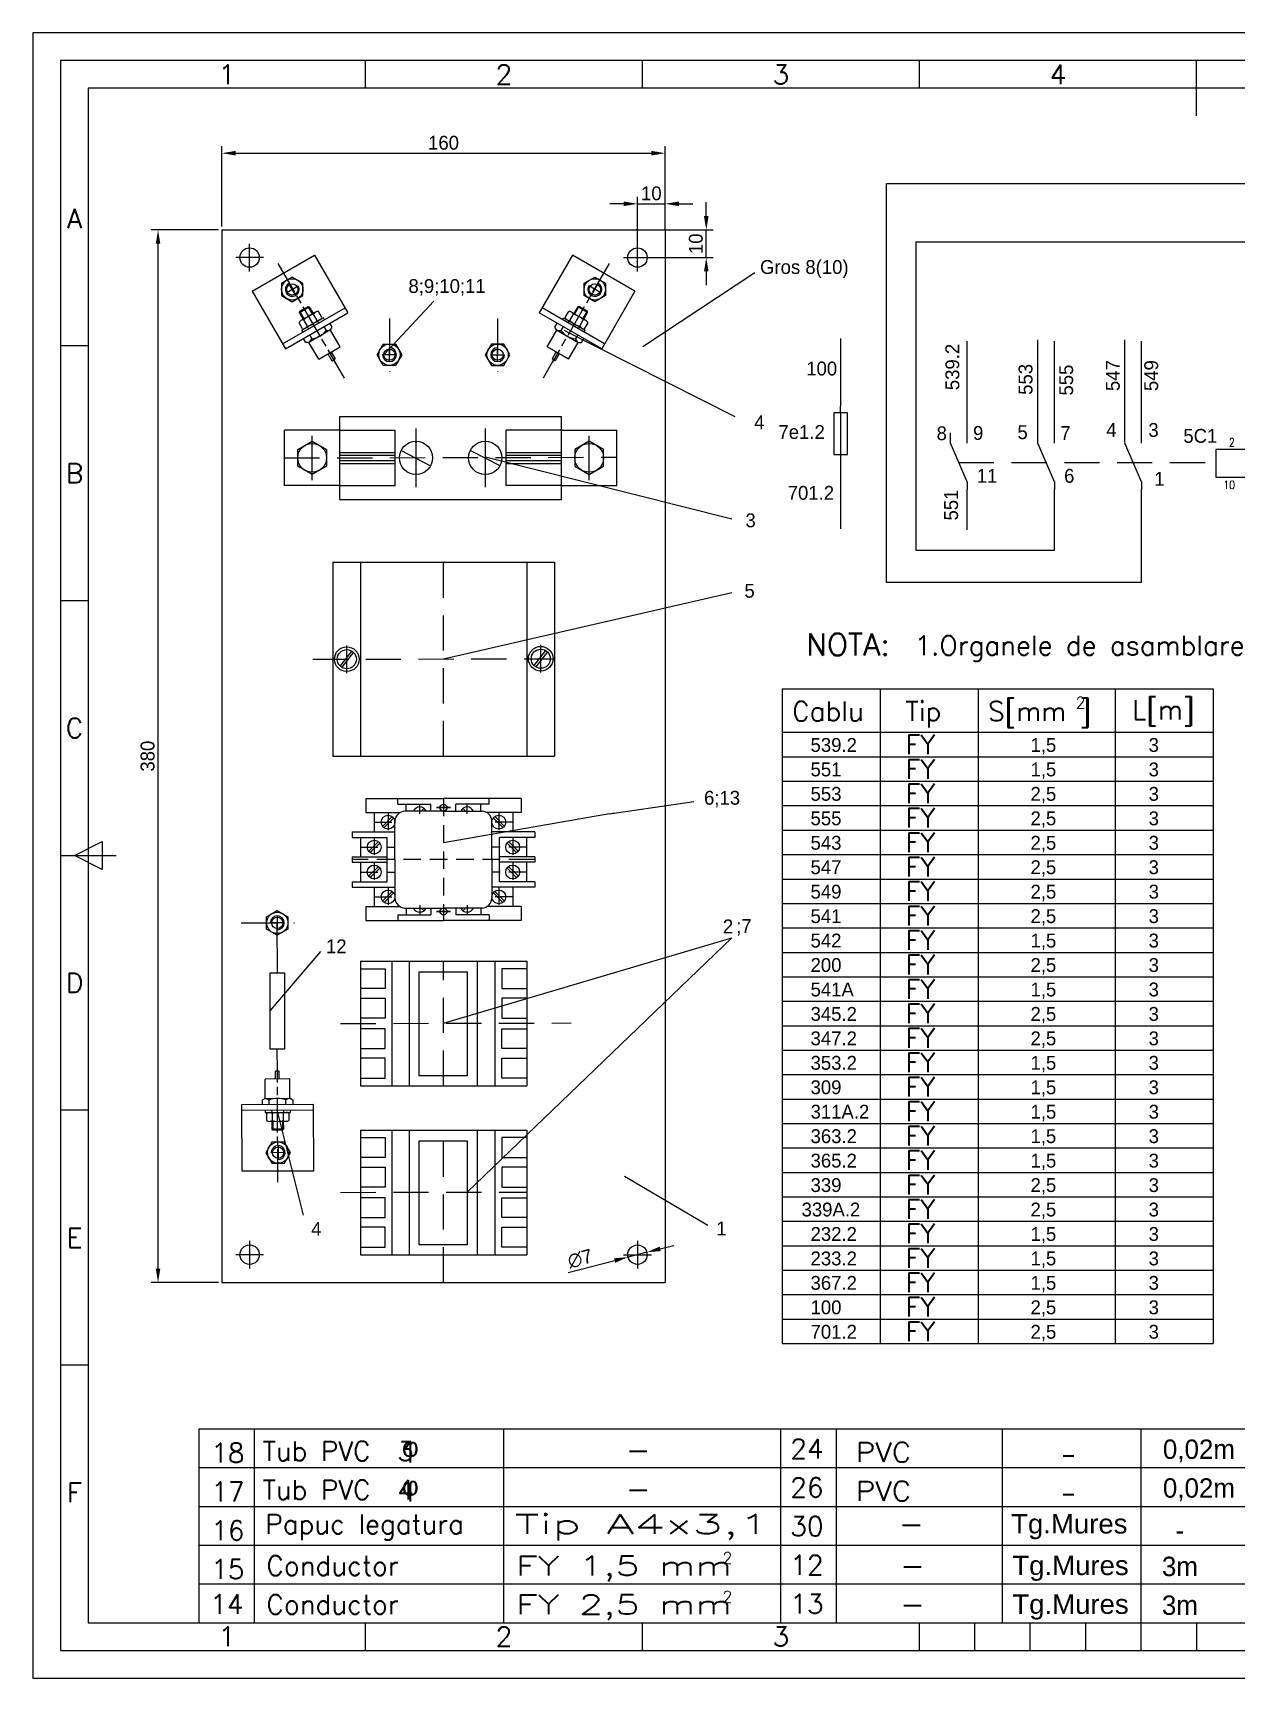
# Model space of a CAD drawing. Header units: millimetres. Extents: x 25 to 865, y 6 to 303.
# Drawn here: x 25.4 to 242.6, y 5.7 to 302.7 of the extents above; entities that cross this region are included whole.
import ezdxf
from ezdxf.enums import TextEntityAlignment as Align

# ---------------------------------------------------------------- set-up
doc = ezdxf.new("R2010")
doc.units = ezdxf.units.MM
for name, pattern in [('AM_ISO08W050x2', [9, 6, -0.75, 1.5, -0.75]), ('DASHDOT2', [12.7, 6.35, -3.175, 0, -3.175]), ('DASHED2', [9.525, 6.35, -3.175]), ('HIDDEN2', [4.7625, 3.175, -1.5875])]:
    doc.linetypes.add(name, pattern=pattern)
for name, color, linetype in [('AXE', 1, 'DASHDOT2'), ('CONTUR', 5, 'Continuous'), ('LIN_GR', 3, 'Continuous'), ('LIN_SUB', 7, 'Continuous'), ('SUBTIRI', 1, 'Continuous')]:
    doc.layers.add(name, color=color, linetype=linetype)
doc.styles.add('ISO', font='SIMPLEX.shx')
doc.styles.add('ISOCP', font='SIMPLEX.SHX')
doc.styles.add('ROMANS', font='romans', dxfattribs={"width": 0.8})
doc.dimstyles.new('ISO-25', dxfattribs={"dimtxt": 2.5, "dimasz": 2.5, "dimexe": 1.25, "dimexo": 0.625, "dimtad": 1, "dimtxsty": 'Standard', "dimcen": 2.5, "dimadec": 0, "dimazin": 0, "dimtfac": 1, "dimtmove": 0, "dimatfit": 3, "dimfxl": 1, "dimarcsym": 0})

# ---------------------------------------------------------------- blocks, each defined once
blk = doc.blocks.new('*D9')
at = {"color": 0, "lineweight": -2, "transparency": 16777216}
for p, q in [((58.91, 267.18), (46.76, 267.18)), ((48.01, 79.68), (48.01, 264.68)), ((58.91, 77.18), (46.76, 77.18))]:
    blk.add_line(p, q, dxfattribs=at)
at = {"color": 0, "transparency": 16777216}
for points in [[(47.59, 264.68), (48.42, 264.68), (48.01, 267.18)], [(47.59, 79.68), (48.42, 79.68), (48.01, 77.18)]]:
    blk.add_solid(points, dxfattribs=at)
at = {"layer": 'Defpoints', "color": 0, "transparency": 16777216}
for p in [(48.01, 267.18), (59.53, 267.18), (59.53, 77.18)]:
    blk.add_point(p, dxfattribs=at)
at = {"color": 0, "transparency": 16777216, "insert": (46.13, 172.18), "char_height": 2.5, "attachment_point": 5, "rotation": 90}
blk.add_mtext('380', dxfattribs=at)
blk = doc.blocks.new('*D10')
at = {"color": 0, "lineweight": -2, "transparency": 16777216}
for p, q in [((59.53, 267.81), (59.53, 282.28)), ((139.53, 267.81), (139.53, 282.28)), ((62.03, 281.03), (137.03, 281.03))]:
    blk.add_line(p, q, dxfattribs=at)
at = {"color": 0, "transparency": 16777216}
for points in [[(62.03, 281.45), (62.03, 280.61), (59.53, 281.03)], [(137.03, 281.45), (137.03, 280.61), (139.53, 281.03)]]:
    blk.add_solid(points, dxfattribs=at)
at = {"layer": 'Defpoints', "color": 0, "transparency": 16777216}
for p in [(139.53, 281.03), (59.53, 267.18), (139.53, 267.18)]:
    blk.add_point(p, dxfattribs=at)
at = {"color": 0, "transparency": 16777216, "insert": (99.53, 282.9), "char_height": 2.5, "attachment_point": 5}
blk.add_mtext('160', dxfattribs=at)
blk = doc.blocks.new('*D11')
at = {"color": 0, "lineweight": -2, "transparency": 16777216}
for p, q in [((132.03, 271.89), (129.53, 271.89)), ((134.53, 267.18), (134.53, 273.14)), ((134.53, 271.89), (139.53, 271.89)), ((139.53, 267.18), (139.53, 273.14)), ((142.03, 271.89), (144.53, 271.89))]:
    blk.add_line(p, q, dxfattribs=at)
at = {"color": 0, "transparency": 16777216}
for points in [[(132.03, 272.31), (132.03, 271.48), (134.53, 271.89)], [(142.03, 272.31), (142.03, 271.48), (139.53, 271.89)]]:
    blk.add_solid(points, dxfattribs=at)
at = {"layer": 'Defpoints', "color": 0, "transparency": 16777216}
for p in [(139.53, 271.89), (134.53, 266.56), (139.53, 266.56)]:
    blk.add_point(p, dxfattribs=at)
at = {"color": 0, "transparency": 16777216, "insert": (137.03, 273.77), "char_height": 2.5, "attachment_point": 5}
blk.add_mtext('10', dxfattribs=at)
blk = doc.blocks.new('*D12')
at = {"color": 0, "lineweight": -2, "transparency": 16777216}
for p, q in [((146.95, 269.68), (146.95, 272.18)), ((139.53, 267.18), (148.2, 267.18)), ((146.95, 262.18), (146.95, 267.18)), ((139.53, 262.18), (148.2, 262.18)), ((146.95, 259.68), (146.95, 257.18))]:
    blk.add_line(p, q, dxfattribs=at)
at = {"color": 0, "transparency": 16777216}
for points in [[(146.53, 269.68), (147.36, 269.68), (146.95, 267.18)], [(146.53, 259.68), (147.36, 259.68), (146.95, 262.18)]]:
    blk.add_solid(points, dxfattribs=at)
at = {"layer": 'Defpoints', "color": 0, "transparency": 16777216}
for p in [(138.91, 267.18), (146.95, 267.18), (138.91, 262.18)]:
    blk.add_point(p, dxfattribs=at)
at = {"color": 0, "transparency": 16777216, "insert": (145.07, 264.68), "char_height": 2.5, "attachment_point": 5, "rotation": 90}
blk.add_mtext('10', dxfattribs=at)
blk = doc.blocks.new('*D13')
at = {"color": 0, "lineweight": -2, "transparency": 16777216}
for p, q in [((138.65, 83.24), (141.07, 83.87)), ((122.02, 78.96), (130.42, 81.12)), ((136.23, 82.62), (132.84, 81.75))]:
    blk.add_line(p, q, dxfattribs=at)
at = {"color": 0, "transparency": 16777216}
for points in [[(138.54, 83.65), (138.75, 82.84), (136.23, 82.62)], [(130.31, 81.53), (130.52, 80.72), (132.84, 81.75)]]:
    blk.add_solid(points, dxfattribs=at)
at = {"layer": 'Defpoints', "color": 0, "transparency": 16777216}
for p in [(132.84, 81.75), (136.23, 82.62)]:
    blk.add_point(p, dxfattribs=at)
at = {"color": 0, "transparency": 16777216, "insert": (124.17, 81.45), "char_height": 2.5, "attachment_point": 5, "rotation": 14.4469}
blk.add_mtext('∅7', dxfattribs=at)

msp = doc.modelspace()

# ---------------------------------------------------------------- linework, layer by layer
at = {"color": 70}
for p, q in [((85.4259, 292.7462), (85.4259, 297.7462)), ((135.4259, 292.7462), (135.4259, 297.7462)), ((185.4259, 292.7462), (185.4259, 297.7462)), ((235.4259, 287.7462), (235.4259, 297.7462)), ((435.4259, 292.7462), (35.4259, 292.7462)), ((35.4259, 292.7462), (35.4259, 15.7462)), ((35.4259, 246.2462), (30.4259, 246.2462)), ((35.4259, 200.2462), (30.4259, 200.2462)), ((32.9259, 154.2462), (37.9259, 156.7462)), ((37.9259, 156.7462), (37.9259, 151.7462)), ((30.4259, 154.2462), (40.4259, 154.2462)), ((37.9259, 151.7462), (32.9259, 154.2462)), ((35.4259, 108.2462), (30.4259, 108.2462)), ((35.4259, 62.2462), (30.4259, 62.2462)), ((35.4259, 15.7462), (435.4259, 15.7462)), ((85.4259, 10.7462), (85.4259, 15.7462)), ((135.4259, 10.7462), (135.4259, 15.7462)), ((185.4259, 10.7462), (185.4259, 15.7462)), ((195.4259, 10.7462), (195.4259, 15.7462)), ((205.4259, 10.7462), (205.4259, 15.7462)), ((215.4259, 10.7462), (215.4259, 15.7462)), ((225.4259, 10.7462), (225.4259, 15.7462)), ((235.4259, 15.7462), (235.4259, 10.7462)), ((185.4259, 10.7462), (285.4259, 10.7462))]:
    msp.add_line(p, q, dxfattribs=at)
at = {"color": 2}
for p, q in [((179.4631, 203.5166), (179.4631, 275.5608)), ((179.4631, 275.5608), (288.8783, 275.5608)), ((184.8351, 209.2966), (184.8351, 265.0328)), ((184.8351, 265.0328), (269.4052, 265.0328)), ((64.9916, 256.1246), (76.2512, 262.6253)), ((76.2512, 262.6253), (82.2512, 252.233)), ((122.8148, 262.6253), (116.8148, 252.233)), ((134.0744, 256.1246), (122.8148, 262.6253)), ((64.9916, 256.1246), (70.9817, 245.732)), ((134.0744, 256.1246), (128.0843, 245.732)), ((70.4929, 246.599), (81.7512, 253.099)), ((73.5284, 252.294), (75.2955, 253.3143)), ((73.5284, 252.294), (73.5843, 252.5072)), ((73.5843, 252.5072), (75.083, 253.3724)), ((75.083, 253.3724), (75.2955, 253.3143)), ((75.2955, 253.3143), (76.0026, 252.0895)), ((77.5915, 251.3401), (76.9481, 252.4545)), ((128.5732, 246.599), (117.3148, 253.099)), ((121.4745, 251.3401), (122.1179, 252.4545)), ((123.7705, 253.3143), (123.0634, 252.0895)), ((123.9831, 253.3724), (123.7705, 253.3143)), ((125.5376, 252.294), (123.7705, 253.3143)), ((125.4817, 252.5072), (123.9831, 253.3724)), ((125.5376, 252.294), (125.4817, 252.5072)), ((70.9929, 245.733), (82.2512, 252.233)), ((74.0906, 249.3189), (73.4472, 250.4333)), ((74.2355, 251.0692), (73.5284, 252.294)), ((76.4323, 252.3376), (73.8064, 250.8215)), ((77.8679, 251.3189), (73.9708, 249.0689)), ((74.9656, 249.8241), (74.3222, 250.9385)), ((77.2323, 250.9519), (74.6064, 249.4359)), ((75.1884, 249.31), (74.9884, 249.6564)), ((76.7165, 250.835), (76.0731, 251.9494)), ((77.0503, 250.385), (76.8503, 250.7314)), ((78.0679, 250.9725), (77.8679, 251.3189)), ((77.9211, 249.733), (78.3472, 248.9949)), ((79.4384, 249.6249), (79.0123, 250.363)), ((79.1429, 249.1132), (79.4384, 249.6249)), ((128.0732, 245.733), (116.8148, 252.233)), ((119.6276, 249.6249), (120.0538, 250.363)), ((119.9231, 249.1132), (119.6276, 249.6249)), ((121.145, 249.733), (120.7188, 248.9949)), ((120.9981, 250.9725), (121.1981, 251.3189)), ((121.1981, 251.3189), (125.0952, 249.0689)), ((121.8337, 250.9519), (124.4596, 249.4359)), ((122.0157, 250.385), (122.2157, 250.7314)), ((122.3495, 250.835), (122.9929, 251.9494)), ((122.6337, 252.3376), (125.2596, 250.8215)), ((123.8776, 249.31), (124.0776, 249.6564)), ((124.1004, 249.8241), (124.7438, 250.9385)), ((124.8305, 251.0692), (125.5376, 252.294)), ((124.9754, 249.3189), (125.6188, 250.4333)), ((74.1708, 248.7225), (73.9708, 249.0689)), ((74.6579, 246.8649), (74.2318, 247.603)), ((75.2489, 246.8649), (74.6579, 246.8649)), ((76.9972, 243.8347), (75.248, 246.8644)), ((79.1429, 249.1132), (75.2489, 246.8649)), ((75.323, 248.233), (75.7491, 247.4949)), ((80.8562, 246.0627), (79.107, 249.0924)), ((118.2098, 246.0627), (119.959, 249.0924)), ((119.9231, 249.1132), (123.8172, 246.8649)), ((122.0688, 243.8347), (123.818, 246.8644)), ((123.743, 248.233), (123.3169, 247.4949)), ((123.8172, 246.8649), (124.4081, 246.8649)), ((124.4081, 246.8649), (124.8342, 247.603)), ((124.8952, 248.7225), (125.0952, 249.0689)), ((171.1984, 247.5613), (171.1984, 235.3906)), ((194.0048, 230.3241), (194.0048, 247.1012)), ((206.7594, 230.5416), (206.7594, 247.3187)), ((209.7594, 230.3202), (209.7594, 247.0973)), ((222.5122, 230.5416), (222.5122, 247.3187)), ((225.5122, 230.3202), (225.5122, 247.0973)), ((70.9839, 245.7278), (70.9929, 245.733)), ((76.9972, 243.8347), (80.8562, 246.0627)), ((78.6598, 244.7946), (79.3696, 243.5651)), ((79.25, 245.1353), (79.9598, 243.9059)), ((79.3696, 243.5651), (79.6647, 243.7355)), ((79.6647, 243.7355), (79.9598, 243.9059)), ((79.6647, 243.7355), (81.5844, 240.4168)), ((119.4013, 243.7355), (117.4816, 240.4168)), ((122.0688, 243.8347), (118.2098, 246.0627)), ((119.8161, 245.1353), (119.1062, 243.9059)), ((119.4013, 243.7355), (119.1062, 243.9059)), ((119.6964, 243.5651), (119.4013, 243.7355)), ((120.4063, 244.7946), (119.6964, 243.5651)), ((128.0821, 245.7278), (128.0732, 245.733)), ((171.1984, 234.1371), (171.1984, 235.3871)), ((80.8122, 233.5257), (120.8122, 233.5257)), ((80.8122, 218.5257), (80.8122, 233.5257)), ((120.8122, 218.5257), (120.8122, 233.5257)), ((171.1984, 234.1371), (171.1984, 226.6371)), ((80.8122, 231.0257), (70.8122, 231.0257)), ((70.8122, 221.0257), (70.8122, 231.0257)), ((75.8122, 222.0257), (75.8122, 230.0257)), ((80.8122, 231.0257), (90.8122, 231.0257)), ((90.8122, 221.0257), (90.8122, 231.0257)), ((94.5996, 220.7133), (94.5996, 231.338)), ((107.1267, 220.7133), (107.1267, 231.338)), ((110.8122, 221.0257), (110.8122, 231.0257)), ((120.8122, 231.0257), (110.8122, 231.0257)), ((120.8122, 231.0257), (130.8122, 231.0257)), ((125.8122, 222.0257), (125.8122, 230.0257)), ((130.8122, 221.0257), (130.8122, 231.0257)), ((191.0048, 228.7066), (191.0048, 230.5455)), ((194.0048, 221.7066), (191.0048, 228.7066)), ((194.0048, 228.6886), (194.0048, 230.3241)), ((206.7594, 228.7027), (206.7594, 230.5416)), ((209.7594, 221.7027), (206.7594, 228.7027)), ((209.7594, 228.6847), (209.7594, 230.3202)), ((222.5122, 228.8067), (222.5122, 230.6456)), ((225.5122, 221.7027), (222.5122, 228.7027)), ((225.5122, 228.6847), (225.5122, 230.3202)), ((80.8122, 227.0257), (90.8122, 227.0257)), ((80.8122, 226.5257), (90.8122, 226.5257)), ((91.8719, 227.3531), (97.2067, 224.6072)), ((104.3836, 227.3755), (109.7184, 224.6296)), ((110.8122, 227.0257), (120.8122, 227.0257)), ((110.8122, 226.5257), (120.8122, 226.5257)), ((171.1984, 226.6371), (171.1984, 225.3896)), ((80.8122, 225.5257), (90.8122, 225.5257)), ((80.8122, 225.0257), (90.8122, 225.0257)), ((110.8122, 225.5257), (120.8122, 225.5257)), ((110.8122, 225.0257), (120.8122, 225.0257)), ((171.1984, 225.3896), (171.1984, 213.2188)), ((80.8122, 221.0257), (70.8122, 221.0257)), ((80.8122, 221.0257), (90.8122, 221.0257)), ((120.8122, 221.0257), (110.8122, 221.0257)), ((120.8122, 221.0257), (130.8122, 221.0257)), ((194.0048, 221.7066), (194.0048, 220.3266)), ((194.0048, 213.0124), (194.0048, 220.3266)), ((209.7594, 221.7027), (209.7594, 220.3227)), ((209.7594, 209.2966), (209.7594, 220.3227)), ((225.5122, 221.7027), (225.5122, 220.3227)), ((225.5122, 203.5456), (225.5122, 220.3227)), ((80.8122, 218.5257), (120.8122, 218.5257)), ((209.7594, 209.2966), (184.8351, 209.2966)), ((79.533, 207.1836), (79.533, 172.1836)), ((79.533, 207.1836), (119.533, 207.1836)), ((84.533, 207.1836), (84.533, 172.1836)), ((114.533, 207.1836), (114.533, 172.1836)), ((119.533, 207.1836), (119.533, 172.1836)), ((225.5122, 203.5456), (179.4631, 203.5166)), ((82.9543, 191.1684), (80.8469, 188.4666)), ((83.2725, 190.9253), (81.1652, 188.2235)), ((82.0723, 187.1836), (82.0723, 192.1836)), ((117.9543, 191.2518), (115.8469, 188.5501)), ((118.2725, 191.0088), (116.1652, 188.307)), ((117.0722, 187.2671), (117.0722, 192.2671)), ((114.5722, 189.7671), (119.5722, 189.7671)), ((79.533, 172.1836), (119.533, 172.1836)), ((85.5174, 164.5143), (99.5174, 164.5143)), ((85.5174, 164.5143), (85.5174, 162.0143)), ((91.2674, 163.5143), (91.2674, 164.5143)), ((91.2674, 163.5143), (97.2674, 163.5143)), ((92.7674, 162.2643), (92.7674, 163.5143)), ((97.2674, 162.2643), (97.2674, 163.5143)), ((113.5174, 164.5143), (99.5174, 164.5143)), ((107.7674, 163.5143), (101.7674, 163.5143)), ((101.7674, 162.2643), (101.7674, 163.5143)), ((106.2674, 162.2643), (106.2674, 163.5143)), ((107.7674, 163.5143), (107.7674, 164.5143)), ((113.5174, 164.5143), (113.5174, 162.0143)), ((85.5174, 162.0143), (91.7163, 162.0143)), ((87.0174, 162.0143), (87.0174, 158.5143)), ((88.5511, 159.5536), (90.2654, 161.2658)), ((88.8033, 159.2783), (90.4974, 160.9819)), ((90.7674, 153.5143), (90.7674, 160.525)), ((99.5174, 162.2643), (92.5415, 162.2643)), ((95.5134, 162.2643), (96.0154, 162.7658)), ((96.0311, 162.2643), (96.2474, 162.4819)), ((99.5174, 162.2643), (106.4932, 162.2643)), ((103.0036, 162.2643), (102.7873, 162.4819)), ((103.5214, 162.2643), (103.0193, 162.7658)), ((113.5174, 162.0143), (107.3184, 162.0143)), ((108.2674, 153.5143), (108.2674, 160.525)), ((110.2314, 159.2783), (108.5373, 160.9819)), ((110.4836, 159.5536), (108.7693, 161.2658)), ((112.0174, 162.0143), (112.0174, 158.5143)), ((83.0174, 158.5143), (90.7674, 158.5143)), ((83.0174, 158.5143), (83.0174, 157.5143)), ((83.0174, 157.5143), (89.3594, 157.5143)), ((84.5174, 157.5143), (84.5174, 154.0143)), ((89.3594, 149.5143), (89.3594, 157.5143)), ((116.0174, 158.5143), (108.2674, 158.5143)), ((116.0174, 157.5143), (109.6296, 157.5143)), ((109.6583, 149.5143), (109.6583, 157.5143)), ((114.5174, 157.5143), (114.5174, 154.0143)), ((116.0174, 158.5143), (116.0174, 157.5143)), ((86.0602, 155.0536), (87.7746, 156.7658)), ((86.3124, 154.7783), (88.0066, 156.4819)), ((112.7223, 154.7783), (111.0281, 156.4819)), ((112.9745, 155.0536), (111.2602, 156.7658)), ((83.0174, 154.0143), (89.3594, 154.0143)), ((83.0174, 154.0143), (83.0174, 153.0143)), ((83.0174, 153.0143), (89.3594, 153.0143)), ((84.5174, 153.0143), (84.5174, 149.5143)), ((86.0602, 150.5536), (87.7746, 152.2658)), ((86.3124, 150.2783), (88.0066, 151.9819)), ((90.7674, 153.5143), (90.7674, 146.5037)), ((108.2674, 153.5143), (108.2674, 146.5037)), ((116.0174, 154.0143), (109.6422, 154.0143)), ((116.0174, 153.0143), (109.6457, 153.0143)), ((112.7223, 150.2783), (111.0281, 151.9819)), ((112.9745, 150.5536), (111.2602, 152.2658)), ((114.5174, 153.0143), (114.5174, 149.5143)), ((116.0174, 154.0143), (116.0174, 153.0143)), ((83.0174, 149.5143), (89.3594, 149.5143)), ((83.0174, 149.5143), (83.0174, 148.5143)), ((83.0174, 148.5143), (90.7674, 148.5143)), ((87.0174, 148.5143), (87.0174, 145.0143)), ((116.0174, 148.5143), (108.2674, 148.5143)), ((116.0174, 149.5143), (109.6583, 149.5143)), ((112.0174, 148.5143), (112.0174, 145.0143)), ((116.0174, 149.5143), (116.0174, 148.5143)), ((88.5529, 146.0536), (90.2672, 147.7658)), ((88.8051, 145.7783), (90.4993, 147.4819)), ((110.2296, 145.7783), (108.5354, 147.4819)), ((110.4818, 146.0536), (108.7675, 147.7658)), ((85.5174, 145.0143), (91.7163, 145.0143)), ((85.5174, 145.0143), (85.5174, 142.5143)), ((91.2674, 143.5143), (97.2674, 143.5143)), ((91.2674, 143.5143), (91.2674, 142.5143)), ((92.5415, 144.7643), (99.5174, 144.7643)), ((92.7674, 144.7643), (92.7674, 143.5143)), ((95.5134, 144.7643), (96.0154, 144.2629)), ((96.0311, 144.7643), (96.2474, 144.5468)), ((97.2674, 144.7643), (97.2674, 143.5143)), ((106.4932, 144.7643), (99.5174, 144.7643)), ((101.7674, 144.7643), (101.7674, 143.5143)), ((107.7674, 143.5143), (101.7674, 143.5143)), ((103.0036, 144.7643), (102.7873, 144.5468)), ((103.5214, 144.7643), (103.0193, 144.2629)), ((106.2674, 144.7643), (106.2674, 143.5143)), ((113.5174, 145.0143), (107.3184, 145.0143)), ((107.7674, 143.5143), (107.7674, 142.5143)), ((113.5174, 145.0143), (113.5174, 142.5143)), ((69.5415, 133.0888), (69.5044, 142.089)), ((85.5174, 142.5143), (99.5174, 142.5143)), ((113.5174, 142.5143), (99.5174, 142.5143)), ((84.533, 135.1836), (84.533, 112.6836)), ((84.533, 135.1836), (114.533, 135.1836)), ((114.533, 135.1836), (114.533, 112.6836)), ((69.5504, 115.3202), (69.5346, 119.1541)), ((67.3296, 110.3948), (67.3181, 113.8932)), ((71.8156, 113.908), (67.3595, 113.8933)), ((69.5504, 115.3202), (69.2096, 115.319)), ((69.2143, 113.8994), (69.2096, 115.319)), ((69.8911, 115.3213), (69.5504, 115.3202)), ((69.8958, 113.9016), (69.8911, 115.3213)), ((71.7856, 110.4095), (71.7741, 113.9078)), ((67.3296, 110.3948), (66.8189, 110.0976)), ((66.8189, 110.0976), (66.8217, 109.2454)), ((67.3296, 110.3948), (71.8261, 110.4096)), ((68.0817, 109.2495), (68.0788, 110.1018)), ((71.0816, 109.2594), (71.0788, 110.1117)), ((71.8261, 110.4096), (72.3388, 110.1158)), ((72.3388, 110.1158), (72.3416, 109.2635)), ((84.533, 112.6836), (114.533, 112.6836)), ((76.0816, 109.2759), (63.0817, 109.233)), ((63.0817, 109.233), (63.1212, 97.2331)), ((76.0849, 108.2759), (63.085, 108.233)), ((67.338, 108.2471), (67.3394, 107.8471)), ((67.3394, 107.8471), (71.8393, 107.8619)), ((67.5686, 107.6912), (67.5729, 106.4044)), ((68.0733, 107.8495), (71.1054, 107.8595)), ((68.513, 108.2509), (68.5144, 107.8509)), ((68.579, 107.6945), (68.5832, 106.4078)), ((70.6008, 107.7012), (70.605, 106.4144)), ((70.663, 108.258), (70.6643, 107.858)), ((71.6111, 107.7045), (71.6153, 106.4177)), ((71.838, 108.2619), (71.8393, 107.8619)), ((76.092, 109.2759), (76.0816, 109.2759)), ((76.1226, 97.2759), (76.0918, 109.2712)), ((68.0786, 106.2495), (71.1107, 106.2595)), ((68.5794, 104.8369), (68.5747, 106.2511)), ((70.6199, 104.8436), (68.5794, 104.8369)), ((68.7349, 104.6807), (68.5794, 104.8369)), ((70.4654, 104.6864), (68.7349, 104.6807)), ((70.6199, 104.8436), (70.4654, 104.6864)), ((70.6152, 106.2578), (70.6199, 104.8436)), ((84.533, 104.6836), (114.533, 104.6836)), ((84.533, 104.6836), (84.533, 82.1836)), ((114.533, 104.6836), (114.533, 82.1836)), ((76.1226, 97.2759), (63.1212, 97.2331)), ((84.533, 82.1836), (114.533, 82.1836))]:
    msp.add_line(p, q, dxfattribs=at)
at = {"color": 1}
for p, q in [((64.533, 259.6836), (64.533, 264.6836)), ((134.533, 259.6836), (134.533, 267.1836)), ((67.033, 262.1836), (62.033, 262.1836)), ((132.033, 262.1836), (139.533, 262.1836)), ((135.4851, 246.1299), (155.7135, 259.521)), ((74.3698, 251.1468), (73.5843, 252.5072)), ((75.1613, 253.2368), (75.083, 253.3724)), ((75.8684, 252.012), (75.1613, 253.2368)), ((88.7587, 244.6529), (97.7871, 254.2908)), ((123.1976, 252.012), (123.9047, 253.2368)), ((123.9047, 253.2368), (123.9831, 253.3724)), ((124.6963, 251.1468), (125.4817, 252.5072)), ((121.2665, 249.0873), (152.1148, 233.5027)), ((107.1267, 226.2155), (151.5369, 215.0245)), ((99.508, 189.7253), (151.5369, 201.7432)), ((160.6653, 184.3047), (160.6653, 66.138)), ((160.6653, 184.3047), (238.4203, 184.3047)), ((178.3369, 184.3047), (178.3369, 66.138)), ((196.0085, 184.3047), (196.0085, 66.138)), ((220.7487, 184.3047), (220.7487, 66.138)), ((238.4203, 184.3047), (238.4203, 66.138)), ((160.6653, 176.4858), (238.4203, 176.4858)), ((160.6653, 172.0719), (238.4203, 172.0719)), ((160.6653, 167.658), (238.4203, 167.658)), ((129.9165, 161.8575), (144.7254, 164.0129)), ((129.4807, 161.7813), (99.5174, 156.5423)), ((129.4807, 161.7813), (130.3524, 161.9337)), ((160.6653, 163.2441), (238.4203, 163.2441)), ((160.6653, 158.8302), (238.4203, 158.8302)), ((160.6653, 154.4162), (238.4203, 154.4162)), ((160.6653, 150.0023), (238.4203, 150.0023)), ((160.6653, 145.5884), (238.4203, 145.5884)), ((160.6653, 141.1745), (238.4203, 141.1745)), ((68.2437, 126.1925), (77.3699, 136.9318)), ((99.533, 123.9649), (151.5369, 139.3791)), ((151.5369, 139.3791), (103.7663, 93.4738)), ((160.6653, 136.7606), (238.4203, 136.7606)), ((84.533, 133.8105), (89.0089, 133.8105)), ((89.0089, 133.8105), (89.0089, 130.2205)), ((90.2387, 112.6836), (90.2387, 135.1836)), ((93.4156, 112.6836), (93.4156, 135.1836)), ((105.6504, 112.6836), (105.6504, 135.1836)), ((108.8274, 112.6836), (108.8274, 135.1836)), ((114.533, 133.8105), (110.0571, 133.8105)), ((110.0571, 133.8105), (110.0571, 130.2205)), ((160.6653, 132.3467), (238.4203, 132.3467)), ((89.0089, 130.2205), (84.533, 130.2205)), ((84.533, 128.4811), (89.0089, 128.4811)), ((89.0089, 128.4811), (89.0089, 124.891)), ((110.0571, 130.2205), (114.533, 130.2205)), ((114.533, 128.4811), (110.0571, 128.4811)), ((110.0571, 128.4811), (110.0571, 124.891)), ((160.6653, 127.9328), (238.4203, 127.9328)), ((89.0089, 124.891), (84.533, 124.891)), ((110.0571, 124.891), (114.533, 124.891)), ((89.0089, 122.9762), (84.533, 122.9762)), ((89.0089, 119.3862), (89.0089, 122.9762)), ((110.0571, 122.9762), (114.533, 122.9762)), ((110.0571, 119.3862), (110.0571, 122.9762)), ((160.6653, 123.5189), (238.4203, 123.5189)), ((84.533, 119.3862), (89.0089, 119.3862)), ((114.533, 119.3862), (110.0571, 119.3862)), ((160.6653, 119.1049), (238.4203, 119.1049)), ((89.0089, 117.6468), (84.533, 117.6468)), ((89.0089, 114.0567), (89.0089, 117.6468)), ((110.0571, 114.0567), (110.0571, 117.6468)), ((110.0571, 117.6468), (114.533, 117.6468)), ((84.533, 114.0567), (89.0089, 114.0567)), ((114.533, 114.0567), (110.0571, 114.0567)), ((160.6653, 114.691), (238.4203, 114.691)), ((160.6653, 110.2771), (238.4203, 110.2771)), ((69.5757, 107.8544), (74.1745, 89.2892)), ((68.7297, 106.2516), (68.7344, 104.8374)), ((68.7344, 104.8374), (68.7349, 104.6807)), ((70.4602, 106.2573), (70.4654, 104.6864)), ((90.2387, 82.1836), (90.2387, 104.6836)), ((93.4156, 82.1836), (93.4156, 104.6836)), ((105.6504, 82.1836), (105.6504, 104.6836)), ((108.8274, 82.1836), (108.8274, 104.6836)), ((160.6653, 105.8632), (238.4203, 105.8632)), ((84.533, 103.3105), (89.0089, 103.3105)), ((89.0089, 103.3105), (89.0089, 99.7205)), ((110.0571, 103.3105), (110.0571, 99.7205)), ((114.533, 103.3105), (110.0571, 103.3105)), ((160.6653, 101.4493), (238.4203, 101.4493)), ((89.0089, 99.7205), (84.533, 99.7205)), ((110.0571, 99.7205), (114.533, 99.7205)), ((84.533, 97.9811), (89.0089, 97.9811)), ((89.0089, 97.9811), (89.0089, 94.391)), ((114.533, 97.9811), (110.0571, 97.9811)), ((110.0571, 97.9811), (110.0571, 94.391)), ((132.205, 96.3624), (147.2531, 87.5376)), ((160.6653, 97.0354), (238.4203, 97.0354)), ((89.0089, 94.391), (84.533, 94.391)), ((89.0089, 92.4762), (84.533, 92.4762)), ((89.0089, 88.8862), (89.0089, 92.4762)), ((110.0571, 94.391), (114.533, 94.391)), ((110.0571, 88.8862), (110.0571, 92.4762)), ((110.0571, 92.4762), (114.533, 92.4762)), ((160.6653, 92.6215), (238.4203, 92.6215)), ((84.533, 88.8862), (89.0089, 88.8862)), ((89.0089, 87.1468), (84.533, 87.1468)), ((89.0089, 83.5567), (89.0089, 87.1468)), ((114.533, 88.8862), (110.0571, 88.8862)), ((110.0571, 87.1468), (114.533, 87.1468)), ((110.0571, 83.5567), (110.0571, 87.1468)), ((160.6653, 88.2076), (238.4203, 88.2076)), ((64.533, 84.6836), (64.533, 79.6836)), ((84.533, 83.5567), (89.0089, 83.5567)), ((114.533, 83.5567), (110.0571, 83.5567)), ((134.533, 84.6836), (134.533, 79.6836)), ((160.6653, 83.7936), (238.4203, 83.7936)), ((67.033, 82.1836), (62.033, 82.1836)), ((132.033, 82.1836), (137.033, 82.1836)), ((160.6653, 79.3797), (238.4203, 79.3797)), ((160.6653, 74.9658), (238.4203, 74.9658)), ((160.6653, 70.5519), (238.4203, 70.5519)), ((160.6653, 66.138), (238.4203, 66.138))]:
    msp.add_line(p, q, dxfattribs=at)
at = {"color": 1, "linetype": 'DASHED2'}
for p, q in [((70.8122, 226.0257), (130.8122, 226.1508)), ((192.5176, 225.1767), (238.8841, 225.1654)), ((99.508, 172.1836), (99.508, 207.4336)), ((75.9594, 189.6762), (119.533, 189.7671)), ((99.533, 112.6836), (99.533, 135.1836)), ((80.9594, 123.9262), (122.5906, 124.013)), ((99.533, 77.1836), (99.533, 104.6836)), ((80.9594, 93.4262), (114.533, 93.4962))]:
    msp.add_line(p, q, dxfattribs=at)
at = {"color": 1, "linetype": 'HIDDEN2'}
for p, q in [((95.2674, 161.7643), (95.2674, 163.5143)), ((99.5174, 164.5143), (99.5174, 142.5143)), ((99.5223, 164.1388), (99.5223, 161.6388)), ((103.7674, 161.7643), (103.7674, 163.5143)), ((89.5174, 162.0143), (89.5174, 158.5143)), ((100.7624, 162.8888), (98.2624, 162.8888)), ((98.2723, 162.8888), (100.7723, 162.8888)), ((109.5174, 162.0143), (109.5174, 158.5143)), ((87.0174, 160.2643), (90.7674, 160.2643)), ((87.0174, 157.5143), (87.0174, 154.0143)), ((112.0174, 160.2643), (108.2674, 160.2643)), ((112.0174, 157.5143), (112.0174, 154.0143)), ((84.5174, 155.7643), (90.7674, 155.7643)), ((114.5174, 155.7643), (108.2674, 155.7643)), ((114.5054, 153.5143), (83.0174, 153.5143)), ((87.0174, 153.0143), (87.0174, 149.5143)), ((112.0174, 153.0143), (112.0174, 149.5143)), ((116.0174, 153.5143), (114.5054, 153.5143)), ((84.5174, 151.2643), (90.7674, 151.2643)), ((89.5174, 148.5143), (89.5174, 145.0143)), ((114.5174, 151.2643), (108.2674, 151.2643)), ((109.5174, 148.5143), (109.5174, 145.0143)), ((87.0174, 146.7643), (90.7674, 146.7643)), ((112.0174, 146.7643), (108.2674, 146.7643)), ((95.2674, 145.2643), (95.2674, 143.5143)), ((100.7624, 144.1399), (98.2624, 144.1399)), ((98.2723, 144.1399), (100.7723, 144.1399)), ((103.7674, 145.2643), (103.7674, 143.5143))]:
    msp.add_line(p, q, dxfattribs=at)
at = {"color": 240}
for p, q in [((55.4259, 50.7462), (245.536, 50.7462)), ((55.4259, 43.7462), (245.536, 43.7462)), ((55.4259, 36.7462), (245.536, 36.7462)), ((55.4259, 29.7462), (245.536, 29.7462)), ((55.4259, 22.7462), (245.536, 22.7462))]:
    msp.add_line(p, q, dxfattribs=at)
for points in [[(445.4259, 302.7462), (25.4259, 302.7462), (25.4259, 5.7462), (445.4259, 5.7462)], [(440.4259, 297.7462), (30.4259, 297.7462), (30.4259, 10.7462), (440.4259, 10.7462)]]:
    msp.add_lwpolyline(points, close=True, dxfattribs=at)
at = {"color": 2}
for points in [[(70.306, 255.3275), (72.2329, 254.215), (74.1597, 255.3275), (74.1597, 257.5524), (72.2329, 258.6648), (70.306, 257.5524)], [(128.76, 255.3275), (126.8332, 254.215), (124.9064, 255.3275), (124.9064, 257.5524), (126.8332, 258.6648), (128.76, 257.5524)], [(91.9988, 244.6529), (90.8864, 242.7261), (88.6615, 242.7261), (87.549, 244.6529), (88.6615, 246.5797), (90.8864, 246.5797)], [(107.0703, 244.6529), (108.1828, 242.7261), (110.4077, 242.7261), (111.5201, 244.6529), (110.4077, 246.5797), (108.1828, 246.5797)], [(78.4103, 224.5257), (75.8122, 223.0257), (73.2142, 224.5257), (73.2142, 227.5257), (75.8122, 229.0257), (78.4103, 227.5257)], [(123.2142, 224.5257), (125.8122, 223.0257), (128.4103, 224.5257), (128.4103, 227.5257), (125.8122, 229.0257), (123.2142, 227.5257)], [(69.5284, 144.3139), (71.4552, 143.2014), (71.4552, 140.9765), (69.5284, 139.8641), (67.6015, 140.9765), (67.6015, 143.2014)], [(68.2437, 119.2962), (68.2437, 133.0887), (70.813, 133.0887), (70.813, 119.2962)], [(71.9077, 100.6096), (70.7889, 102.5327), (68.564, 102.5254), (67.4579, 100.5949), (68.5767, 98.6718), (70.8016, 98.6791)]]:
    msp.add_lwpolyline(points, close=True, dxfattribs=at)
at = {"color": 2, "flags": 128}
for points in [[(172.4484, 226.6371), (172.4484, 234.1371), (169.9484, 234.1371), (169.9484, 226.6371)], [(246.9841, 222.5276), (246.9841, 227.5276), (238.8841, 227.5276), (238.8841, 222.5276)]]:
    msp.add_lwpolyline(points, close=True, dxfattribs=at)
at = {"color": 1}
for points in [[(95.1578, 114.4708), (95.1578, 133.2415), (103.7663, 133.2415), (103.7663, 114.4708)], [(95.1578, 83.9708), (95.1578, 102.7415), (103.7663, 102.7415), (103.7663, 83.9708)]]:
    msp.add_lwpolyline(points, close=True, dxfattribs=at)
at = {"color": 70}
for points in [[(55.4259, 15.7462), (55.4259, 50.7462)], [(65.4259, 15.7462), (65.4259, 50.7462)], [(110.4259, 15.7462), (110.4259, 50.7462)], [(160.4259, 15.7462), (160.4259, 50.7462)], [(170.4259, 15.7462), (170.4259, 50.7462)], [(200.4259, 15.7462), (200.4259, 50.7462)], [(225.4259, 15.7462), (225.4259, 50.7462)]]:
    msp.add_lwpolyline(points, dxfattribs=at)
at = {"color": 2}
for centre, radius in [((64.533, 262.1836), 1.75), ((134.533, 262.1836), 1.75), ((72.2329, 256.4399), 1.9268), ((72.2329, 256.4399), 1.0152), ((126.8332, 256.4399), 1.9268), ((126.8332, 256.4399), 1.0152), ((89.7739, 244.6529), 1.9268), ((109.2952, 244.6529), 1.9268), ((89.7739, 244.6529), 1.0152), ((109.2952, 244.6529), 1.0152), ((94.5622, 226.0257), 3), ((107.0622, 226.0257), 3), ((75.8122, 226.0257), 2.5981), ((125.8122, 226.0257), 2.5981), ((82.0723, 189.6836), 2.2298), ((82.0723, 189.6836), 1.727), ((117.0722, 189.7671), 2.2298), ((117.0722, 189.7671), 1.727), ((99.5223, 162.8888), 0.6255), ((89.5174, 160.2643), 1.25), ((109.5174, 160.2643), 1.25), ((87.0265, 155.7643), 1.25), ((112.0082, 155.7643), 1.25), ((87.0265, 151.2643), 1.25), ((112.0082, 151.2643), 1.25), ((89.5192, 146.7643), 1.25), ((109.5155, 146.7643), 1.25), ((69.5284, 142.089), 1.9268), ((69.5284, 142.089), 1.0152), ((99.5223, 144.1399), 0.6255), ((69.6828, 100.6023), 1.9268), ((69.6828, 100.6023), 1.0152), ((64.533, 82.1836), 1.75), ((134.533, 82.1836), 1.75)]:
    msp.add_circle(centre, radius, dxfattribs=at)
for centre, radius, start, end in [((76.8789, 251.5641), 0.8931, 85.553128, 154.446872), ((122.1872, 251.5641), 0.8931, 25.553128, 94.446872), ((74.253, 250.048), 0.8931, 85.553128, 154.446872), ((74.1598, 250.2093), 0.8931, 265.553128, 334.446872), ((76.7898, 248.6862), 3.3409, 102.387526, 137.612474), ((74.2489, 253.0872), 3.3409, 282.387526, 317.612474), ((76.7858, 251.7254), 0.8931, 265.553128, 334.446872), ((122.2803, 251.7254), 0.8931, 205.553128, 274.446872), ((124.8171, 253.0872), 3.3409, 222.387526, 257.612474), ((122.2762, 248.6862), 3.3409, 42.387526, 77.612474), ((124.9062, 250.2093), 0.8931, 205.553128, 274.446872), ((124.8131, 250.048), 0.8931, 25.553128, 94.446872), ((73.8286, 248.5064), 2.1706, 310.868459, 332.226539), ((75.2182, 251.4145), 3.9554, 277.713836, 322.286164), ((78.4315, 251.1639), 2.1706, 267.773461, 289.131541), ((120.6345, 251.1639), 2.1706, 250.868459, 272.226539), ((123.8478, 251.4145), 3.9554, 217.713836, 262.286164), ((125.2375, 248.5064), 2.1706, 207.773461, 229.131541), ((92.6675, 160.3613), 1.9072, 93.790196, 175.074853), ((95.2674, 161.7643), 1.25, 23.578178, 156.421822), ((103.7674, 161.7643), 1.25, 23.578178, 156.421822), ((106.3672, 160.3613), 1.9072, 4.925147, 86.209804), ((92.6675, 146.6674), 1.9072, 184.925147, 266.209804), ((106.3672, 146.6674), 1.9072, 273.790196, 355.074853), ((95.2674, 145.2643), 1.25, 203.578178, 336.421822), ((103.7674, 145.2643), 1.25, 203.578178, 336.421822), ((66.9274, 108.2617), 2.1706, 57.9623, 79.320379), ((69.5909, 106.4468), 3.9554, 67.902674, 112.475003), ((72.2424, 108.2792), 2.1706, 101.057298, 122.415377), ((68.0762, 106.9564), 0.8931, 55.741966, 124.635711), ((69.6004, 104.5136), 3.3409, 72.576365, 107.801313), ((71.1084, 106.9664), 0.8931, 55.741966, 124.635711), ((68.0756, 107.1426), 0.8931, 235.741966, 304.635711), ((69.5836, 109.5954), 3.3409, 252.576365, 287.801313), ((71.1077, 107.1526), 0.8931, 235.741966, 304.635711)]:
    msp.add_arc(centre, radius, start, end, dxfattribs=at)
at = {"layer": 'AXE'}
for p, q in [((71.1503, 255.8149), (73.3154, 257.0649)), ((72.8579, 255.3574), (71.6079, 257.5225)), ((127.9157, 255.8149), (125.7506, 257.0649)), ((126.2082, 255.3574), (127.4582, 257.5225)), ((89.7757, 251.1654), (89.7729, 240.9265)), ((109.2935, 251.1654), (109.2962, 240.9265)), ((91.0239, 244.6529), (88.5239, 244.6529)), ((89.7739, 243.4029), (89.7739, 245.9029)), ((108.0452, 244.6529), (110.5452, 244.6529)), ((109.2952, 243.4029), (109.2952, 245.9029)), ((69.5284, 143.339), (69.5284, 140.839)), ((63.0159, 142.0908), (73.2547, 142.088)), ((70.7784, 142.089), (68.2784, 142.089)), ((69.6787, 101.8522), (69.687, 99.3523)), ((70.9328, 100.6064), (68.4328, 100.5981))]:
    msp.add_line(p, q, dxfattribs=at)
at = {"layer": 'CONTUR', "color": 1}
for centre, start, end in [((72.2329, 256.4399), 120, 30), ((126.8332, 256.4399), 150, 60), ((89.7739, 244.6529), 180, 90), ((109.2952, 244.6529), 90, 360), ((69.5284, 142.089), 270, 180), ((69.6828, 100.6023), 270.188839, 180.188839)]:
    msp.add_arc(centre, 1.25, start, end, dxfattribs=at)
at = {"layer": 'LIN_GR', "color": 3}
for p, q in [((59.533, 267.1836), (59.533, 77.1836)), ((59.533, 267.1836), (139.533, 267.1836)), ((139.533, 267.1836), (139.533, 77.1836)), ((59.533, 77.1836), (139.533, 77.1836))]:
    msp.add_line(p, q, dxfattribs=at)
at = {"layer": 'SUBTIRI', "linetype": 'AM_ISO08W050x2'}
for p, q in [((69.622, 261.1074), (79.9594, 243.2371)), ((129.444, 261.1074), (119.1066, 243.2371)), ((69.6278, 95.2545), (69.5425, 115.8991))]:
    msp.add_line(p, q, dxfattribs=at)

# ---------------------------------------------------------------- texts
at = {"color": 50}
for s, style, p in [('1', 'ISOCP', (60.4259, 295.2462)), ('2', 'ISO', (110.4259, 295.2462)), ('3', 'ISO', (160.4259, 295.2462)), ('4', 'ISO', (210.4259, 295.2462)), ('A', 'ISO', (32.9259, 269.2462)), ('B', 'ISO', (32.9259, 223.2462)), ('C', 'ISO', (32.9259, 177.2462)), ('D', 'ISO', (32.9259, 131.2462)), ('E', 'ISO', (32.9259, 85.2462)), ('F', 'ISO', (32.9259, 39.2462)), ('1', 'ISOCP', (60.4259, 13.2462)), ('2', 'ISO', (110.4259, 13.2462)), ('3', 'ISO', (160.4259, 13.2462))]:
    msp.add_text(s, height=3.5, dxfattribs=dict(at, style=style)).set_placement(p, align=Align.MIDDLE)
at = {"color": 1}
for s, p in [('Gros 8(10)', (156.6526, 259.2313)), ('8;9;10;11', (93.198, 255.7999)), ('4', (155.5826, 231.193)), ('3', (154.0145, 213.5038)), ('5', (153.8257, 200.7885)), ('6;13', (146.5439, 163.4181)), ('2', (149.9388, 140.1933)), (';7', (152.3383, 140.2615)), ('12', (78.3194, 136.6048)), ('4', (75.6449, 85.6049)), ('1', (148.758, 85.6709))]:
    msp.add_text(s, height=2.5, dxfattribs=at).set_placement(p)
at = {"color": 2}
for s, p in [('539.2', (192.6031, 238.2544)), ('553', (205.815, 237.414)), ('555', (213.142, 237.2783)), ('547', (221.5678, 238.0924)), ('549', (228.4927, 238.0894)), ('551', (192.3756, 214.7207))]:
    msp.add_text(s, height=2.5, rotation=90, dxfattribs=at).set_placement(p)
for s, p in [('100', (164.9864, 240.906)), ('7e1.2', (159.969, 229.4477)), ('8', (188.5117, 229.2169)), ('9', (195.0851, 229.2732)), ('5', (203.0989, 229.4127)), ('7', (210.8396, 229.2732)), ('4', (219.1234, 229.8159)), ('3', (226.7282, 229.8159)), ('5C1', (233.043, 228.7517)), ('11', (195.7641, 221.5393)), ('6', (211.5186, 221.5393)), ('1', (227.8146, 220.9966)), ('701.2', (161.6414, 218.4668)), ('539.2', (165.7654, 172.9502)), ('1,5', (205.4605, 172.9502)), ('3', (226.7744, 172.9502)), ('551', (165.7654, 168.5363)), ('1,5', (205.4605, 168.5363)), ('3', (226.7744, 168.5363)), ('553', (165.7654, 164.1224)), ('2,5', (205.4605, 164.1224)), ('3', (226.7744, 164.1224)), ('555', (165.7654, 159.7084)), ('2,5', (205.4605, 159.7084)), ('3', (226.7744, 159.7084)), ('543', (165.7654, 155.2945)), ('2,5', (205.4605, 155.2945)), ('3', (226.7744, 155.2945)), ('547', (165.7654, 150.8806)), ('2,5', (205.4605, 150.8806)), ('3', (226.7744, 150.8806)), ('549', (165.7654, 146.4667)), ('2,5', (205.4605, 146.4667)), ('3', (226.7744, 146.4667)), ('541', (165.7654, 142.0528)), ('2,5', (205.4605, 142.0528)), ('3', (226.7744, 142.0528)), ('542', (165.7654, 137.6389)), ('1,5', (205.4605, 137.6389)), ('3', (226.7744, 137.6389)), ('200', (165.7654, 133.225)), ('2,5', (205.4605, 133.225)), ('3', (226.7744, 133.225)), ('541A', (165.7654, 128.8111)), ('1,5', (205.4605, 128.8111)), ('3', (226.7744, 128.8111)), ('345.2', (165.7654, 124.3971)), ('2,5', (205.4605, 124.3971)), ('3', (226.7744, 124.3971)), ('347.2', (165.7654, 119.9832)), ('2,5', (205.4605, 119.9832)), ('3', (226.7744, 119.9832)), ('353.2', (165.7654, 115.5693)), ('1,5', (205.4605, 115.5693)), ('3', (226.7744, 115.5693)), ('309', (165.7654, 111.1554)), ('1,5', (205.4605, 111.1554)), ('3', (226.7744, 111.1554)), ('311A.2', (165.7654, 106.7415)), ('1,5', (205.4605, 106.7415)), ('3', (226.7744, 106.7415)), ('363.2', (165.7654, 102.3276)), ('1,5', (205.4605, 102.3276)), ('3', (226.7744, 102.3276)), ('365.2', (165.7654, 97.9137)), ('1,5', (205.4605, 97.9137)), ('3', (226.7744, 97.9137)), ('339', (165.7654, 93.4998)), ('2,5', (205.4605, 93.4998)), ('3', (226.7744, 93.4998)), ('339A.2', (164.1397, 89.0858)), ('2,5', (205.4605, 89.0858)), ('3', (226.7744, 89.0858)), ('232.2', (165.7654, 84.6719)), ('1,5', (205.4605, 84.6719)), ('3', (226.7744, 84.6719)), ('233.2', (165.7654, 80.258)), ('1,5', (205.4605, 80.258)), ('3', (226.7744, 80.258)), ('367.2', (165.7654, 75.8441)), ('1,5', (205.4605, 75.8441)), ('3', (226.7744, 75.8441)), ('100', (165.7654, 71.4302)), ('2,5', (205.4605, 71.4302)), ('3', (226.7744, 71.4302)), ('701.2', (165.7654, 67.0163)), ('2,5', (205.4605, 67.0163)), ('3', (226.7744, 67.0163))]:
    msp.add_text(s, height=2.5, dxfattribs=at).set_placement(p)
at = {"color": 2, "style": 'ROMANS', "width": 0.8}
for s, p in [('2', (241.279, 228.1054)), ('10', (240.2827, 220.4118))]:
    msp.add_text(s, height=1.5, dxfattribs=at).set_placement(p)
at = {"color": 50}
for s, p in [('0,02m', (235.855, 45.3186)), ('0,02m', (235.855, 38.3186)), ('-', (232.4084, 30.6694)), ('3m', (232.4235, 24.1568)), ('3m', (232.4235, 17.1568))]:
    msp.add_text(s, height=3.5, dxfattribs=at).set_placement(p, align=Align.CENTER)
for s, width, p, p2 in [('    -    ', 0.666667, (201.8056, 44.499), (222.8056, 44.499)), ('    -    ', 0.666667, (201.8056, 37.499), (222.8056, 37.499)), ('Tg.Mures', 0.857143, (201.9651, 31.8518), (222.9651, 31.8518)), ('Tg.Mures', 0.857143, (202.1798, 24.342), (223.1798, 24.342)), ('Tg.Mures', 0.857143, (202.1798, 17.342), (223.1798, 17.342))]:
    msp.add_text(s, height=3.5, dxfattribs=dict(at, width=width)).set_placement(p, p2, align=Align.FIT)
at = {"layer": 'LIN_GR', "color": 3, "style": 'ISOCP'}
msp.add_text('NOTA:', height=4, dxfattribs=at).set_placement((164.9826, 190.3388))
for s, p in [('18', (60.6054, 44.6541)), ('17', (60.6054, 37.6541)), ('16', (60.6054, 30.6541)), ('15', (60.6054, 23.6541)), ('14', (60.4259, 17.3462))]:
    msp.add_text(s, height=3.5, dxfattribs=at).set_placement(p, align=Align.CENTER)
at = {"layer": 'LIN_SUB', "color": 2, "style": 'ISOCP'}
for s, height, p in [('1.Organele de asamblare se acopera AE/OL/Zn40-SL-Pas-STAS 7222-90.', 3.5, (184.5288, 190.4131)), ('Cablu', 3.5, (162.4494, 178.5391)), ('Tip', 3.5, (182.898, 178.5391)), ('S[mm ]', 3.5, (197.7926, 178.5391)), ('2', 2.1, (213.6007, 180.7979)), ('L[m]', 3.5, (223.7951, 178.7914)), ('FY', 3.5, (182.898, 172.5164)), ('FY', 3.5, (182.898, 168.1025)), ('FY', 3.5, (182.898, 163.6886)), ('FY', 3.5, (182.898, 159.2747)), ('FY', 3.5, (182.898, 154.8608)), ('FY', 3.5, (182.898, 150.4468)), ('FY', 3.5, (182.898, 146.0329)), ('FY', 3.5, (182.898, 141.619)), ('FY', 3.5, (182.898, 137.2051)), ('FY', 3.5, (182.898, 132.7912)), ('FY', 3.5, (182.898, 128.3773)), ('FY', 3.5, (182.898, 123.9634)), ('FY', 3.5, (182.898, 119.5495)), ('FY', 3.5, (182.898, 115.1355)), ('FY', 3.5, (182.898, 110.7216)), ('FY', 3.5, (182.898, 106.3077)), ('FY', 3.5, (182.898, 101.8938)), ('FY', 3.5, (182.898, 97.4799)), ('FY', 3.5, (182.898, 93.066)), ('FY', 3.5, (182.898, 88.6521)), ('FY', 3.5, (182.898, 84.2382)), ('FY', 3.5, (182.898, 79.8242)), ('FY', 3.5, (182.898, 75.4103)), ('FY', 3.5, (182.898, 70.9964)), ('FY', 3.5, (182.898, 66.5825))]:
    msp.add_text(s, height=height, dxfattribs=at).set_placement(p)
at = {"layer": 'LIN_SUB', "color": 50, "style": 'ISOCP'}
for s, height, p in [('Tub PVC  3', 3.5, (66.8671, 44.982)), ('24', 3.5, (162.1059, 45.4084)), ('26', 3.5, (162.1059, 38.4084)), ('Tub PVC  4', 3.5, (66.8671, 37.982)), ('Papuc legatura', 3.5, (67.3587, 31.8001)), ('30', 3.5, (162.1059, 31.4084)), ('Conductor', 3.5, (67.5734, 24.2904)), ('2', 2.1, (149.8646, 26.3588)), ('12', 3.5, (162.1059, 24.4084)), ('Conductor', 3.5, (67.5734, 17.2904)), ('2', 2.1, (149.8646, 19.3588)), ('13', 3.5, (162.1059, 17.4084))]:
    msp.add_text(s, height=height, dxfattribs=at).set_placement(p)
for s, width, p, p2 in [('PVC', 1.072691, (173.922, 44.7668), (183.9338, 44.7668)), ('   -   ', 0.942857, (123.3018, 45.1951), (145.3018, 45.1951)), ('   -   ', 0.942857, (123.3018, 38.1951), (145.3018, 38.1951)), ('PVC', 1.072691, (173.922, 37.7668), (183.9338, 37.7668)), ('Tip A4x3,1', 1.746835, (112.3587, 31.7764), (158.3587, 31.7764)), ('   -   ', 0.942857, (172.5892, 31.8701), (194.5892, 31.8701)), ('FY 1,5 mm  ', 1.254545, (112.5734, 24.2666), (158.5734, 24.2666)), ('   -   ', 0.942857, (172.804, 24.3604), (194.804, 24.3604)), ('FY 2,5 mm  ', 1.232143, (112.5734, 17.2666), (158.5734, 17.2666)), ('   -   ', 0.942857, (172.804, 17.3604), (194.804, 17.3604))]:
    msp.add_text(s, height=3.5, dxfattribs=dict(at, width=width)).set_placement(p, p2, align=Align.FIT)
at = {"layer": 'LIN_SUB', "color": 50, "char_height": 3.5, "width": 12.2618, "attachment_point": 1, "style": 'ISOCP'}
for insert in [(92.0221, 49.1747), (92.0221, 42.1747)]:
    msp.add_mtext('{\\fSymbol|b0|i0|c2|p18;f}', dxfattribs=dict(at, insert=insert))

# ---------------------------------------------------------------- dimensions: what is measured, and where the dimension line sits
at = {"color": 1}
for base, p1, p2, picture, middle in [((139.533, 281.0289), (59.533, 267.1836), (139.533, 267.1836), '*D10', (99.533, 282.9039)), ((139.533, 271.892), (134.533, 266.5586), (139.533, 266.5586), '*D11', (137.033, 273.767))]:
    dim = msp.add_linear_dim(base=base, p1=p1, p2=p2, dimstyle='ISO-25', override={"dimlfac": 2}, dxfattribs=at)
    dim.commit()
    dim.dimension.update_dxf_attribs({"geometry": picture, "text_midpoint": middle})
for base, p1, p2, picture, middle in [((146.9457, 267.1836), (138.908, 262.1836), (138.908, 267.1836), '*D12', (145.0707, 264.6836)), ((48.0068, 267.1836), (59.533, 77.1836), (59.533, 267.1836), '*D9', (46.1318, 172.1836))]:
    dim = msp.add_linear_dim(base=base, p1=p1, p2=p2, angle=90, dimstyle='ISO-25', override={"dimlfac": 2}, dxfattribs=at)
    dim.commit()
    dim.dimension.update_dxf_attribs({"geometry": picture, "text_midpoint": middle})
dim = msp.add_diameter_dim_2p(p1=(136.2277, 82.6202), p2=(132.8384, 81.747), dimstyle='ISO-25', override={"dimlfac": 2}, dxfattribs=at)
dim.commit()
dim.dimension.update_dxf_attribs({"geometry": '*D13', "text_midpoint": (124.639, 79.6347), "dimtype": 163})

doc.saveas('drawing.dxf')
